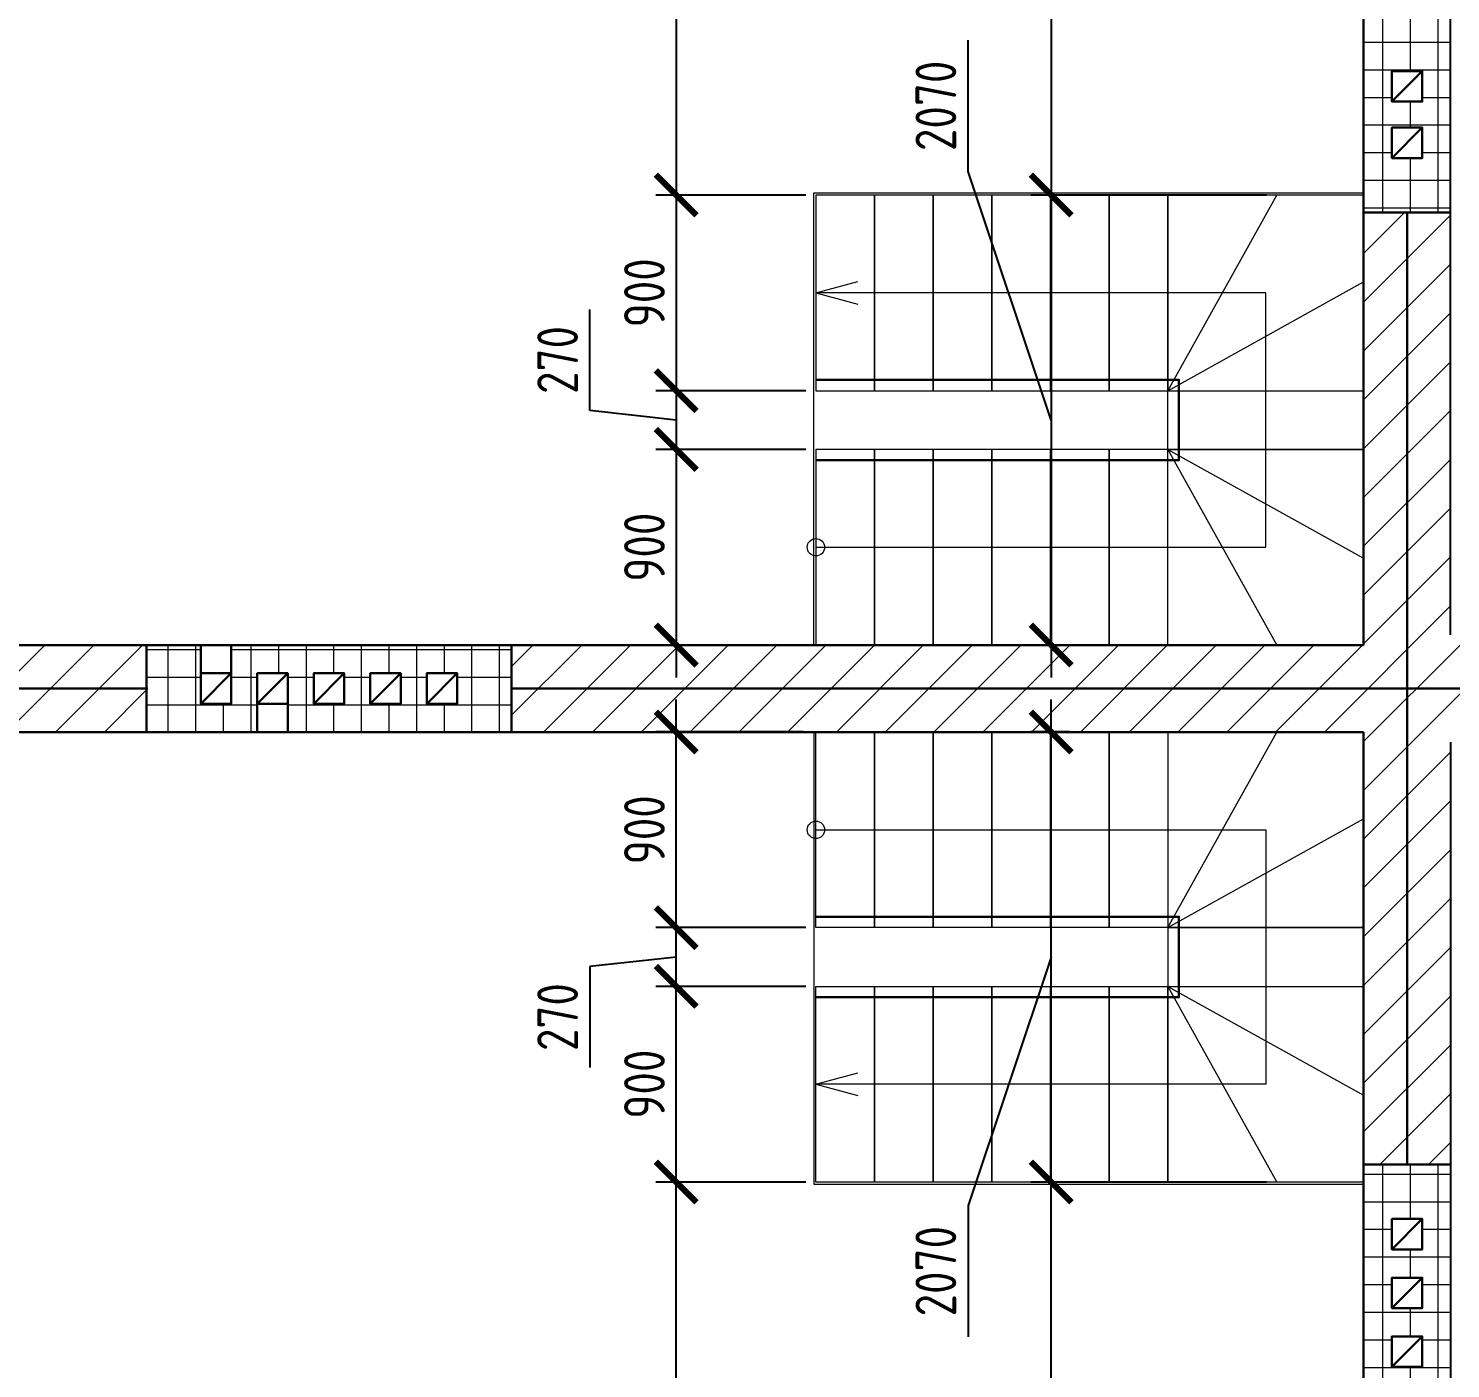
# Model space of a CAD drawing. Header units: millimetres. Extents: x -56498 to 234605, y -296269 to -29969.
# Drawn here: x 163240 to 169782, y -43613 to -37449 of the extents above; entities that cross this region are included whole.
import ezdxf

# ---------------------------------------------------------------- set-up
doc = ezdxf.new("R2010")
doc.units = ezdxf.units.MM
doc.header["$LTSCALE"] = 100
doc.header["$PDMODE"] = 35
for name, color, linetype, lineweight in [('0.3', 7, 'Continuous', 30), ('Розміри 0.09', 5, 'Continuous', 9), ('Тонкі 0.18', 142, 'Continuous', 18), ('Штрихування 0.09', 253, 'Continuous', 9)]:
    doc.layers.add(name, color=color, linetype=linetype, lineweight=lineweight)
doc.styles.add('GOST 2.304', font='CS_Gost2304.shx')
doc.dimstyles.new('SPDS', dxfattribs={"dimscale": 100, "dimtxt": 2.5, "dimasz": 2.5, "dimexe": 1.25, "dimexo": 0.625, "dimtad": 1, "dimrnd": 0.001, "dimtxsty": 'GOST 2.304', "dimblk": 'ARCHTICK', "dimcen": 2.5, "dimdle": 2, "dimadec": 0, "dimazin": 2, "dimtfac": 0.75, "dimtmove": 1, "dimatfit": 3, "dimfxl": 0, "dimtolj": 1, "dimarcsym": 0})
pattern_1 = [(45, (84000, 118824.92), (-112.2532, 112.2532), [])]
pattern_2 = [(0, (84000, 118824.92), (0, 127), []), (90, (84000, 118824.92), (-127, 8e-15), [])]

# ---------------------------------------------------------------- blocks, each defined once
blk = doc.blocks.new('A$C6F060024')
at = {"layer": '0.3'}
for points in [[(70, 2840), (70, 2700), (-70, 2700), (70, 2840), (-70, 2840), (-70, 2700)], [(70, 2580), (70, 2440), (-70, 2440), (70, 2580), (-70, 2580), (-70, 2440)], [(-5410, 70), (-5410, -70), (-5550, -70), (-5410, 70), (-5550, 70), (-5550, -70)], [(-5410, 70), (-5410, -70), (-5550, -70), (-5410, 70), (-5550, 70), (-5550, -70)], [(-5150, 70), (-5150, -70), (-5290, -70), (-5150, 70), (-5290, 70), (-5290, -70)], [(-5150, 70), (-5150, -70), (-5290, -70), (-5150, 70), (-5290, 70), (-5290, -70)], [(-4890, 70), (-4890, -70), (-5030, -70), (-4890, 70), (-5030, 70), (-5030, -70)], [(-4890, 70), (-4890, -70), (-5030, -70), (-4890, 70), (-5030, 70), (-5030, -70)], [(-4630, 70), (-4630, -70), (-4770, -70), (-4630, 70), (-4770, 70), (-4770, -70)], [(-4630, 70), (-4630, -70), (-4770, -70), (-4630, 70), (-4770, 70), (-4770, -70)], [(-4370, 70), (-4370, -70), (-4510, -70), (-4370, 70), (-4510, 70), (-4510, -70)], [(-4370, 70), (-4370, -70), (-4510, -70), (-4370, 70), (-4510, 70), (-4510, -70)], [(-70, -2580), (-70, -2440), (70, -2440), (-70, -2580), (70, -2580), (70, -2440)], [(-70, -2850), (-70, -2710), (70, -2710), (-70, -2850), (70, -2850), (70, -2710)], [(70, -2980), (70, -3120), (-70, -3120), (70, -2980), (-70, -2980), (-70, -3120)]]:
    blk.add_lwpolyline(points, dxfattribs=at)
blk = doc.blocks.new('_ArchTick')
at = {"color": 0, "linetype": 'ByBlock', "const_width": 0.15}
blk.add_lwpolyline([(-0.5, -0.5), (0.5, 0.5)], dxfattribs=at)
blk = doc.blocks.new('*D1375')
at = {"layer": 'Defpoints', "color": 0, "transparency": 16777216}
for p in [(169382.3, -36480.7), (160182.3, -40285.4), (169382.3, -40285.4)]:
    blk.add_point(p, dxfattribs=at)
at = {"layer": 'Розміри 0.09', "color": 0, "lineweight": -2, "transparency": 16777216}
for p, q in [((160182.3, -40238.6), (160182.3, -36387)), ((169382.3, -40238.6), (169382.3, -36387)), ((160032.3, -36480.7), (169532.3, -36480.7))]:
    blk.add_line(p, q, dxfattribs=at)
at = {"layer": 'Розміри 0.09', "color": 0, "lineweight": -2, "transparency": 16777216, "xscale": 187.5, "yscale": 187.5, "zscale": 187.5, "rotation": 180}
blk.add_blockref('_ArchTick', (160182.3, -36480.7), dxfattribs=at)
at = {"layer": 'Розміри 0.09', "color": 0, "lineweight": -2, "transparency": 16777216, "xscale": 187.5, "yscale": 187.5, "zscale": 187.5}
blk.add_blockref('_ArchTick', (169382.3, -36480.7), dxfattribs=at)
at = {"layer": 'Розміри 0.09', "color": 0, "transparency": 16777216, "insert": (164782.3, -36327.4), "char_height": 187.5, "attachment_point": 5, "style": 'GOST 2.304'}
blk.add_mtext('\\A1;9200', dxfattribs=at)
blk = doc.blocks.new('*D1377')
at = {"layer": 'Defpoints', "color": 0, "transparency": 16777216}
for p in [(169172.3, -33485.4), (167944.9, -38215.4), (168982.3, -38215.4)]:
    blk.add_point(p, dxfattribs=at)
at = {"layer": 'Розміри 0.09', "color": 0, "lineweight": -2, "transparency": 16777216}
for p, q in [((167944.9, -33335.4), (167944.9, -38365.4)), ((169125.4, -33485.4), (167851.2, -33485.4)), ((168935.4, -38215.4), (167851.2, -38215.4))]:
    blk.add_line(p, q, dxfattribs=at)
at = {"layer": 'Розміри 0.09', "color": 0, "lineweight": -2, "transparency": 16777216, "xscale": 187.5, "yscale": 187.5, "zscale": 187.5}
for p, rotation in [((167944.9, -33485.4), 90), ((167944.9, -38215.4), 270)]:
    blk.add_blockref('_ArchTick', p, dxfattribs=dict(at, rotation=rotation))
at = {"layer": 'Розміри 0.09', "color": 0, "transparency": 16777216, "insert": (167800.4, -35850.4), "char_height": 187.5, "attachment_point": 5, "rotation": 90, "style": 'GOST 2.304'}
blk.add_mtext('\\A1;4730', dxfattribs=at)
blk = doc.blocks.new('*D1378')
at = {"layer": 'Defpoints', "color": 0, "transparency": 16777216}
for p in [(166582.3, -34385.4), (166219.7, -38215.4), (166862.3, -38215.4)]:
    blk.add_point(p, dxfattribs=at)
at = {"layer": 'Розміри 0.09', "color": 0, "lineweight": -2, "transparency": 16777216}
for p, q in [((166219.7, -34235.4), (166219.7, -38365.4)), ((166535.4, -34385.4), (166125.9, -34385.4)), ((166815.4, -38215.4), (166125.9, -38215.4))]:
    blk.add_line(p, q, dxfattribs=at)
at = {"layer": 'Розміри 0.09', "color": 0, "lineweight": -2, "transparency": 16777216, "xscale": 187.5, "yscale": 187.5, "zscale": 187.5}
for p, rotation in [((166219.7, -34385.4), 90), ((166219.7, -38215.4), 270)]:
    blk.add_blockref('_ArchTick', p, dxfattribs=dict(at, rotation=rotation))
at = {"layer": 'Розміри 0.09', "color": 0, "transparency": 16777216, "insert": (166075.2, -37012), "char_height": 187.5, "attachment_point": 5, "rotation": 90, "style": 'GOST 2.304'}
blk.add_mtext('\\A1;3830', dxfattribs=at)
blk = doc.blocks.new('*D1358')
at = {"layer": 'Defpoints', "color": 0, "transparency": 16777216}
for p in [(166862.3, -38215.4), (166219.7, -39115.4), (166862.3, -39115.4)]:
    blk.add_point(p, dxfattribs=at)
at = {"layer": 'Розміри 0.09', "color": 0, "lineweight": -2, "transparency": 16777216}
for p, q in [((166219.7, -38065.4), (166219.7, -39265.4)), ((166815.4, -38215.4), (166125.9, -38215.4)), ((166815.4, -39115.4), (166125.9, -39115.4))]:
    blk.add_line(p, q, dxfattribs=at)
at = {"layer": 'Розміри 0.09', "color": 0, "lineweight": -2, "transparency": 16777216, "xscale": 187.5, "yscale": 187.5, "zscale": 187.5}
for p, rotation in [((166219.7, -38215.4), 90), ((166219.7, -39115.4), 270)]:
    blk.add_blockref('_ArchTick', p, dxfattribs=dict(at, rotation=rotation))
at = {"layer": 'Розміри 0.09', "color": 0, "transparency": 16777216, "insert": (166073.6, -38665.4), "char_height": 187.5, "attachment_point": 5, "rotation": 90, "style": 'GOST 2.304'}
blk.add_mtext('\\A1;900', dxfattribs=at)
blk = doc.blocks.new('*D1357')
at = {"layer": 'Defpoints', "color": 0, "transparency": 16777216}
for p in [(166862.3, -39115.4), (166219.7, -39385.4), (166862.3, -39385.4)]:
    blk.add_point(p, dxfattribs=at)
at = {"layer": 'Розміри 0.09', "color": 0, "lineweight": -2, "transparency": 16777216}
for p, q in [((165822, -39206.1), (165822, -38742.1)), ((166219.7, -38965.4), (166219.7, -39535.4)), ((166815.4, -39115.4), (166125.9, -39115.4)), ((166219.7, -39250.4), (165822, -39206.1)), ((166815.4, -39385.4), (166125.9, -39385.4))]:
    blk.add_line(p, q, dxfattribs=at)
at = {"layer": 'Розміри 0.09', "color": 0, "lineweight": -2, "transparency": 16777216, "xscale": 187.5, "yscale": 187.5, "zscale": 187.5}
for p, rotation in [((166219.7, -39115.4), 90), ((166219.7, -39385.4), 270)]:
    blk.add_blockref('_ArchTick', p, dxfattribs=dict(at, rotation=rotation))
at = {"layer": 'Розміри 0.09', "color": 0, "transparency": 16777216, "insert": (165674.1, -38974.1), "char_height": 187.5, "attachment_point": 5, "rotation": 90, "style": 'GOST 2.304'}
blk.add_mtext('\\A1;270', dxfattribs=at)
blk = doc.blocks.new('*D1356')
at = {"layer": 'Defpoints', "color": 0, "transparency": 16777216}
for p in [(166862.3, -39385.4), (166219.7, -40285.4), (166852.3, -40285.4)]:
    blk.add_point(p, dxfattribs=at)
at = {"layer": 'Розміри 0.09', "color": 0, "lineweight": -2, "transparency": 16777216}
for p, q in [((166219.7, -39235.4), (166219.7, -40435.4)), ((166815.4, -39385.4), (166125.9, -39385.4)), ((166805.4, -40285.4), (166125.9, -40285.4))]:
    blk.add_line(p, q, dxfattribs=at)
at = {"layer": 'Розміри 0.09', "color": 0, "lineweight": -2, "transparency": 16777216, "xscale": 187.5, "yscale": 187.5, "zscale": 187.5}
for p, rotation in [((166219.7, -39385.4), 90), ((166219.7, -40285.4), 270)]:
    blk.add_blockref('_ArchTick', p, dxfattribs=dict(at, rotation=rotation))
at = {"layer": 'Розміри 0.09', "color": 0, "transparency": 16777216, "insert": (166073.6, -39835.4), "char_height": 187.5, "attachment_point": 5, "rotation": 90, "style": 'GOST 2.304'}
blk.add_mtext('\\A1;900', dxfattribs=at)
blk = doc.blocks.new('*D1355')
at = {"layer": 'Defpoints', "color": 0, "transparency": 16777216}
for p in [(168982.3, -38215.4), (167944.9, -40285.4), (168077.3, -40285.4)]:
    blk.add_point(p, dxfattribs=at)
at = {"layer": 'Розміри 0.09', "color": 0, "lineweight": -2, "transparency": 16777216}
for p, q in [((167562.2, -38107.5), (167562.2, -37502.8)), ((167944.9, -38065.4), (167944.9, -40435.4)), ((167944.9, -39250.4), (167562.2, -38107.5)), ((168935.4, -38215.4), (167851.2, -38215.4)), ((168030.4, -40285.4), (167851.2, -40285.4))]:
    blk.add_line(p, q, dxfattribs=at)
at = {"layer": 'Розміри 0.09', "color": 0, "lineweight": -2, "transparency": 16777216, "xscale": 187.5, "yscale": 187.5, "zscale": 187.5}
for p, rotation in [((167944.9, -38215.4), 90), ((167944.9, -40285.4), 270)]:
    blk.add_blockref('_ArchTick', p, dxfattribs=dict(at, rotation=rotation))
at = {"layer": 'Розміри 0.09', "color": 0, "transparency": 16777216, "insert": (167414.3, -37805.2), "char_height": 187.5, "attachment_point": 5, "rotation": 90, "style": 'GOST 2.304'}
blk.add_mtext('\\A1;2070', dxfattribs=at)
blk = doc.blocks.new('*D1400')
at = {"layer": 'Defpoints', "color": 0, "transparency": 16777216}
for p in [(169382.3, -36480.7), (160182.3, -40285.4), (169382.3, -40285.4)]:
    blk.add_point(p, dxfattribs=at)
at = {"layer": 'Розміри 0.09', "color": 0, "lineweight": -2, "transparency": 16777216}
for p, q in [((160182.3, -40238.6), (160182.3, -36387)), ((169382.3, -40238.6), (169382.3, -36387)), ((160032.3, -36480.7), (169532.3, -36480.7))]:
    blk.add_line(p, q, dxfattribs=at)
at = {"layer": 'Розміри 0.09', "color": 0, "lineweight": -2, "transparency": 16777216, "xscale": 187.5, "yscale": 187.5, "zscale": 187.5, "rotation": 180}
blk.add_blockref('_ArchTick', (160182.3, -36480.7), dxfattribs=at)
at = {"layer": 'Розміри 0.09', "color": 0, "lineweight": -2, "transparency": 16777216, "xscale": 187.5, "yscale": 187.5, "zscale": 187.5}
blk.add_blockref('_ArchTick', (169382.3, -36480.7), dxfattribs=at)
at = {"layer": 'Розміри 0.09', "color": 0, "transparency": 16777216, "insert": (164782.3, -36327.4), "char_height": 187.5, "attachment_point": 5, "style": 'GOST 2.304'}
blk.add_mtext('\\A1;9200', dxfattribs=at)
blk = doc.blocks.new('*D1402')
at = {"layer": 'Defpoints', "color": 0, "transparency": 16777216}
for p in [(169172.3, -33485.4), (167944.9, -38215.4), (168982.3, -38215.4)]:
    blk.add_point(p, dxfattribs=at)
at = {"layer": 'Розміри 0.09', "color": 0, "lineweight": -2, "transparency": 16777216}
for p, q in [((167944.9, -33335.4), (167944.9, -38365.4)), ((169125.4, -33485.4), (167851.2, -33485.4)), ((168935.4, -38215.4), (167851.2, -38215.4))]:
    blk.add_line(p, q, dxfattribs=at)
at = {"layer": 'Розміри 0.09', "color": 0, "lineweight": -2, "transparency": 16777216, "xscale": 187.5, "yscale": 187.5, "zscale": 187.5}
for p, rotation in [((167944.9, -33485.4), 90), ((167944.9, -38215.4), 270)]:
    blk.add_blockref('_ArchTick', p, dxfattribs=dict(at, rotation=rotation))
at = {"layer": 'Розміри 0.09', "color": 0, "transparency": 16777216, "insert": (167800.4, -35850.4), "char_height": 187.5, "attachment_point": 5, "rotation": 90, "style": 'GOST 2.304'}
blk.add_mtext('\\A1;4730', dxfattribs=at)
blk = doc.blocks.new('*D1403')
at = {"layer": 'Defpoints', "color": 0, "transparency": 16777216}
for p in [(166582.3, -34385.4), (166219.7, -38215.4), (166862.3, -38215.4)]:
    blk.add_point(p, dxfattribs=at)
at = {"layer": 'Розміри 0.09', "color": 0, "lineweight": -2, "transparency": 16777216}
for p, q in [((166219.7, -34235.4), (166219.7, -38365.4)), ((166535.4, -34385.4), (166125.9, -34385.4)), ((166815.4, -38215.4), (166125.9, -38215.4))]:
    blk.add_line(p, q, dxfattribs=at)
at = {"layer": 'Розміри 0.09', "color": 0, "lineweight": -2, "transparency": 16777216, "xscale": 187.5, "yscale": 187.5, "zscale": 187.5}
for p, rotation in [((166219.7, -34385.4), 90), ((166219.7, -38215.4), 270)]:
    blk.add_blockref('_ArchTick', p, dxfattribs=dict(at, rotation=rotation))
at = {"layer": 'Розміри 0.09', "color": 0, "transparency": 16777216, "insert": (166075.2, -37012), "char_height": 187.5, "attachment_point": 5, "rotation": 90, "style": 'GOST 2.304'}
blk.add_mtext('\\A1;3830', dxfattribs=at)
blk = doc.blocks.new('*D1383')
at = {"layer": 'Defpoints', "color": 0, "transparency": 16777216}
for p in [(166862.3, -38215.4), (166219.7, -39115.4), (166862.3, -39115.4)]:
    blk.add_point(p, dxfattribs=at)
at = {"layer": 'Розміри 0.09', "color": 0, "lineweight": -2, "transparency": 16777216}
for p, q in [((166219.7, -38065.4), (166219.7, -39265.4)), ((166815.4, -38215.4), (166125.9, -38215.4)), ((166815.4, -39115.4), (166125.9, -39115.4))]:
    blk.add_line(p, q, dxfattribs=at)
at = {"layer": 'Розміри 0.09', "color": 0, "lineweight": -2, "transparency": 16777216, "xscale": 187.5, "yscale": 187.5, "zscale": 187.5}
for p, rotation in [((166219.7, -38215.4), 90), ((166219.7, -39115.4), 270)]:
    blk.add_blockref('_ArchTick', p, dxfattribs=dict(at, rotation=rotation))
at = {"layer": 'Розміри 0.09', "color": 0, "transparency": 16777216, "insert": (166073.6, -38665.4), "char_height": 187.5, "attachment_point": 5, "rotation": 90, "style": 'GOST 2.304'}
blk.add_mtext('\\A1;900', dxfattribs=at)
blk = doc.blocks.new('*D1382')
at = {"layer": 'Defpoints', "color": 0, "transparency": 16777216}
for p in [(166862.3, -39115.4), (166219.7, -39385.4), (166862.3, -39385.4)]:
    blk.add_point(p, dxfattribs=at)
at = {"layer": 'Розміри 0.09', "color": 0, "lineweight": -2, "transparency": 16777216}
for p, q in [((165822, -39206.1), (165822, -38742.1)), ((166219.7, -38965.4), (166219.7, -39535.4)), ((166815.4, -39115.4), (166125.9, -39115.4)), ((166219.7, -39250.4), (165822, -39206.1)), ((166815.4, -39385.4), (166125.9, -39385.4))]:
    blk.add_line(p, q, dxfattribs=at)
at = {"layer": 'Розміри 0.09', "color": 0, "lineweight": -2, "transparency": 16777216, "xscale": 187.5, "yscale": 187.5, "zscale": 187.5}
for p, rotation in [((166219.7, -39115.4), 90), ((166219.7, -39385.4), 270)]:
    blk.add_blockref('_ArchTick', p, dxfattribs=dict(at, rotation=rotation))
at = {"layer": 'Розміри 0.09', "color": 0, "transparency": 16777216, "insert": (165674.1, -38974.1), "char_height": 187.5, "attachment_point": 5, "rotation": 90, "style": 'GOST 2.304'}
blk.add_mtext('\\A1;270', dxfattribs=at)
blk = doc.blocks.new('*D1381')
at = {"layer": 'Defpoints', "color": 0, "transparency": 16777216}
for p in [(166862.3, -39385.4), (166219.7, -40285.4), (166852.3, -40285.4)]:
    blk.add_point(p, dxfattribs=at)
at = {"layer": 'Розміри 0.09', "color": 0, "lineweight": -2, "transparency": 16777216}
for p, q in [((166219.7, -39235.4), (166219.7, -40435.4)), ((166815.4, -39385.4), (166125.9, -39385.4)), ((166805.4, -40285.4), (166125.9, -40285.4))]:
    blk.add_line(p, q, dxfattribs=at)
at = {"layer": 'Розміри 0.09', "color": 0, "lineweight": -2, "transparency": 16777216, "xscale": 187.5, "yscale": 187.5, "zscale": 187.5}
for p, rotation in [((166219.7, -39385.4), 90), ((166219.7, -40285.4), 270)]:
    blk.add_blockref('_ArchTick', p, dxfattribs=dict(at, rotation=rotation))
at = {"layer": 'Розміри 0.09', "color": 0, "transparency": 16777216, "insert": (166073.6, -39835.4), "char_height": 187.5, "attachment_point": 5, "rotation": 90, "style": 'GOST 2.304'}
blk.add_mtext('\\A1;900', dxfattribs=at)
blk = doc.blocks.new('*D1380')
at = {"layer": 'Defpoints', "color": 0, "transparency": 16777216}
for p in [(168982.3, -38215.4), (167944.9, -40285.4), (168077.3, -40285.4)]:
    blk.add_point(p, dxfattribs=at)
at = {"layer": 'Розміри 0.09', "color": 0, "lineweight": -2, "transparency": 16777216}
for p, q in [((167562.2, -38107.5), (167562.2, -37502.8)), ((167944.9, -38065.4), (167944.9, -40435.4)), ((167944.9, -39250.4), (167562.2, -38107.5)), ((168935.4, -38215.4), (167851.2, -38215.4)), ((168030.4, -40285.4), (167851.2, -40285.4))]:
    blk.add_line(p, q, dxfattribs=at)
at = {"layer": 'Розміри 0.09', "color": 0, "lineweight": -2, "transparency": 16777216, "xscale": 187.5, "yscale": 187.5, "zscale": 187.5}
for p, rotation in [((167944.9, -38215.4), 90), ((167944.9, -40285.4), 270)]:
    blk.add_blockref('_ArchTick', p, dxfattribs=dict(at, rotation=rotation))
at = {"layer": 'Розміри 0.09', "color": 0, "transparency": 16777216, "insert": (167414.3, -37805.2), "char_height": 187.5, "attachment_point": 5, "rotation": 90, "style": 'GOST 2.304'}
blk.add_mtext('\\A1;2070', dxfattribs=at)
blk = doc.blocks.new('*D1422')
at = {"layer": 'Defpoints', "color": 0, "transparency": 16777216}
for p in [(169782.3, -40685.4), (178982.3, -40685.4), (169782.3, -44490.2)]:
    blk.add_point(p, dxfattribs=at)
at = {"layer": 'Розміри 0.09', "color": 0, "lineweight": -2, "transparency": 16777216}
for p, q in [((169782.3, -40732.3), (169782.3, -44583.9)), ((178982.3, -40732.3), (178982.3, -44583.9)), ((179132.3, -44490.2), (169632.3, -44490.2))]:
    blk.add_line(p, q, dxfattribs=at)
at = {"layer": 'Розміри 0.09', "color": 0, "lineweight": -2, "transparency": 16777216, "xscale": 187.5, "yscale": 187.5, "zscale": 187.5, "rotation": 180}
blk.add_blockref('_ArchTick', (169782.3, -44490.2), dxfattribs=at)
at = {"layer": 'Розміри 0.09', "color": 0, "lineweight": -2, "transparency": 16777216, "xscale": 187.5, "yscale": 187.5, "zscale": 187.5}
blk.add_blockref('_ArchTick', (178982.3, -44490.2), dxfattribs=at)
at = {"layer": 'Розміри 0.09', "color": 0, "transparency": 16777216, "insert": (174382.3, -44336.8), "char_height": 187.5, "attachment_point": 5, "style": 'GOST 2.304'}
blk.add_mtext('\\A1;9200', dxfattribs=at)
blk = doc.blocks.new('*D1447')
at = {"layer": 'Defpoints', "color": 0, "transparency": 16777216}
for p in [(160182.3, -40685.4), (169382.3, -40685.4), (169382.3, -44490.2)]:
    blk.add_point(p, dxfattribs=at)
at = {"layer": 'Розміри 0.09', "color": 0, "lineweight": -2, "transparency": 16777216}
for p, q in [((160182.3, -40732.3), (160182.3, -44583.9)), ((169382.3, -40732.3), (169382.3, -44583.9)), ((160032.3, -44490.2), (169532.3, -44490.2))]:
    blk.add_line(p, q, dxfattribs=at)
at = {"layer": 'Розміри 0.09', "color": 0, "lineweight": -2, "transparency": 16777216, "xscale": 187.5, "yscale": 187.5, "zscale": 187.5}
for p, rotation in [((160182.3, -44490.2), 179.9999999789872), ((169382.3, -44490.2), 359.9999999789872)]:
    blk.add_blockref('_ArchTick', p, dxfattribs=dict(at, rotation=rotation))
at = {"layer": 'Розміри 0.09', "color": 0, "transparency": 16777216, "insert": (164782.3, -44336.8), "char_height": 187.5, "attachment_point": 5, "rotation": 360, "style": 'GOST 2.304'}
blk.add_mtext('\\A1;9200', dxfattribs=at)
blk = doc.blocks.new('*D1449')
at = {"layer": 'Defpoints', "color": 0, "transparency": 16777216}
for p in [(167944.9, -42755.4), (168982.3, -42755.4), (169172.3, -47485.4)]:
    blk.add_point(p, dxfattribs=at)
at = {"layer": 'Розміри 0.09', "color": 0, "lineweight": -2, "transparency": 16777216}
for p, q in [((167944.9, -47635.4), (167944.9, -42605.4)), ((168935.4, -42755.4), (167851.2, -42755.4)), ((169125.4, -47485.4), (167851.2, -47485.4))]:
    blk.add_line(p, q, dxfattribs=at)
at = {"layer": 'Розміри 0.09', "color": 0, "lineweight": -2, "transparency": 16777216, "xscale": 187.5, "yscale": 187.5, "zscale": 187.5}
for p, rotation in [((167944.9, -42755.4), 89.99999997898722), ((167944.9, -47485.4), 269.9999999789873)]:
    blk.add_blockref('_ArchTick', p, dxfattribs=dict(at, rotation=rotation))
at = {"layer": 'Розміри 0.09', "color": 0, "transparency": 16777216, "insert": (167800.4, -45120.4), "char_height": 187.5, "attachment_point": 5, "rotation": 90, "style": 'GOST 2.304'}
blk.add_mtext('\\A1;4730', dxfattribs=at)
blk = doc.blocks.new('*D1450')
at = {"layer": 'Defpoints', "color": 0, "transparency": 16777216}
for p in [(166219.7, -42755.4), (166862.3, -42755.4), (166582.3, -46585.4)]:
    blk.add_point(p, dxfattribs=at)
at = {"layer": 'Розміри 0.09', "color": 0, "lineweight": -2, "transparency": 16777216}
for p, q in [((166219.7, -46735.4), (166219.7, -42605.4)), ((166815.4, -42755.4), (166125.9, -42755.4)), ((166535.4, -46585.4), (166125.9, -46585.4))]:
    blk.add_line(p, q, dxfattribs=at)
at = {"layer": 'Розміри 0.09', "color": 0, "lineweight": -2, "transparency": 16777216, "xscale": 187.5, "yscale": 187.5, "zscale": 187.5}
for p, rotation in [((166219.7, -42755.4), 89.99999997898722), ((166219.7, -46585.4), 269.9999999789873)]:
    blk.add_blockref('_ArchTick', p, dxfattribs=dict(at, rotation=rotation))
at = {"layer": 'Розміри 0.09', "color": 0, "transparency": 16777216, "insert": (166075.2, -43958.8), "char_height": 187.5, "attachment_point": 5, "rotation": 90, "style": 'GOST 2.304'}
blk.add_mtext('\\A1;3830', dxfattribs=at)
blk = doc.blocks.new('*D1451')
at = {"layer": 'Defpoints', "color": 0, "transparency": 16777216}
for p in [(166219.7, -41855.4), (166862.3, -41855.4), (166862.3, -42755.4)]:
    blk.add_point(p, dxfattribs=at)
at = {"layer": 'Розміри 0.09', "color": 0, "lineweight": -2, "transparency": 16777216}
for p, q in [((166219.7, -42905.4), (166219.7, -41705.4)), ((166815.4, -41855.4), (166125.9, -41855.4)), ((166815.4, -42755.4), (166125.9, -42755.4))]:
    blk.add_line(p, q, dxfattribs=at)
at = {"layer": 'Розміри 0.09', "color": 0, "lineweight": -2, "transparency": 16777216, "xscale": 187.5, "yscale": 187.5, "zscale": 187.5}
for p, rotation in [((166219.7, -41855.4), 89.99999997898722), ((166219.7, -42755.4), 269.9999999789873)]:
    blk.add_blockref('_ArchTick', p, dxfattribs=dict(at, rotation=rotation))
at = {"layer": 'Розміри 0.09', "color": 0, "transparency": 16777216, "insert": (166073.6, -42305.4), "char_height": 187.5, "attachment_point": 5, "rotation": 90, "style": 'GOST 2.304'}
blk.add_mtext('\\A1;900', dxfattribs=at)
blk = doc.blocks.new('*D1452')
at = {"layer": 'Defpoints', "color": 0, "transparency": 16777216}
for p in [(166219.7, -41585.4), (166862.3, -41585.4), (166862.3, -41855.4)]:
    blk.add_point(p, dxfattribs=at)
at = {"layer": 'Розміри 0.09', "color": 0, "lineweight": -2, "transparency": 16777216}
for p, q in [((166219.7, -42005.4), (166219.7, -41435.4)), ((166815.4, -41585.4), (166125.9, -41585.4)), ((166219.7, -41720.4), (165822, -41764.7)), ((165822, -41764.7), (165822, -42228.8)), ((166815.4, -41855.4), (166125.9, -41855.4))]:
    blk.add_line(p, q, dxfattribs=at)
at = {"layer": 'Розміри 0.09', "color": 0, "lineweight": -2, "transparency": 16777216, "xscale": 187.5, "yscale": 187.5, "zscale": 187.5}
for p, rotation in [((166219.7, -41585.4), 89.99999997898722), ((166219.7, -41855.4), 269.9999999789873)]:
    blk.add_blockref('_ArchTick', p, dxfattribs=dict(at, rotation=rotation))
at = {"layer": 'Розміри 0.09', "color": 0, "transparency": 16777216, "insert": (165674.1, -41996.8), "char_height": 187.5, "attachment_point": 5, "rotation": 90, "style": 'GOST 2.304'}
blk.add_mtext('\\A1;270', dxfattribs=at)
blk = doc.blocks.new('*D1453')
at = {"layer": 'Defpoints', "color": 0, "transparency": 16777216}
for p in [(166219.7, -40685.4), (166852.3, -40685.4), (166862.3, -41585.4)]:
    blk.add_point(p, dxfattribs=at)
at = {"layer": 'Розміри 0.09', "color": 0, "lineweight": -2, "transparency": 16777216}
for p, q in [((166219.7, -41735.4), (166219.7, -40535.4)), ((166805.4, -40685.4), (166125.9, -40685.4)), ((166815.4, -41585.4), (166125.9, -41585.4))]:
    blk.add_line(p, q, dxfattribs=at)
at = {"layer": 'Розміри 0.09', "color": 0, "lineweight": -2, "transparency": 16777216, "xscale": 187.5, "yscale": 187.5, "zscale": 187.5}
for p, rotation in [((166219.7, -40685.4), 89.99999997898722), ((166219.7, -41585.4), 269.9999999789873)]:
    blk.add_blockref('_ArchTick', p, dxfattribs=dict(at, rotation=rotation))
at = {"layer": 'Розміри 0.09', "color": 0, "transparency": 16777216, "insert": (166073.6, -41135.4), "char_height": 187.5, "attachment_point": 5, "rotation": 90, "style": 'GOST 2.304'}
blk.add_mtext('\\A1;900', dxfattribs=at)
blk = doc.blocks.new('*D1454')
at = {"layer": 'Defpoints', "color": 0, "transparency": 16777216}
for p in [(167944.9, -40685.4), (168077.3, -40685.4), (168982.3, -42755.4)]:
    blk.add_point(p, dxfattribs=at)
at = {"layer": 'Розміри 0.09', "color": 0, "lineweight": -2, "transparency": 16777216}
for p, q in [((167944.9, -42905.4), (167944.9, -40535.4)), ((168030.4, -40685.4), (167851.2, -40685.4)), ((167944.9, -41720.4), (167562.2, -42863.4)), ((168935.4, -42755.4), (167851.2, -42755.4)), ((167562.2, -42863.4), (167562.2, -43468.1))]:
    blk.add_line(p, q, dxfattribs=at)
at = {"layer": 'Розміри 0.09', "color": 0, "lineweight": -2, "transparency": 16777216, "xscale": 187.5, "yscale": 187.5, "zscale": 187.5}
for p, rotation in [((167944.9, -40685.4), 89.99999997898722), ((167944.9, -42755.4), 269.9999999789873)]:
    blk.add_blockref('_ArchTick', p, dxfattribs=dict(at, rotation=rotation))
at = {"layer": 'Розміри 0.09', "color": 0, "transparency": 16777216, "insert": (167414.3, -43165.7), "char_height": 187.5, "attachment_point": 5, "rotation": 90, "style": 'GOST 2.304'}
blk.add_mtext('\\A1;2070', dxfattribs=at)
blk = doc.blocks.new('*D1462')
at = {"layer": 'Defpoints', "color": 0, "transparency": 16777216}
for p in [(169782.3, -36480.7), (169782.3, -40285.4), (178982.3, -40285.4)]:
    blk.add_point(p, dxfattribs=at)
at = {"layer": 'Розміри 0.09', "color": 0, "lineweight": -2, "transparency": 16777216}
for p, q in [((169782.3, -40238.6), (169782.3, -36387)), ((178982.3, -40238.6), (178982.3, -36387)), ((179132.3, -36480.7), (169632.3, -36480.7))]:
    blk.add_line(p, q, dxfattribs=at)
at = {"layer": 'Розміри 0.09', "color": 0, "lineweight": -2, "transparency": 16777216, "xscale": 187.5, "yscale": 187.5, "zscale": 187.5, "rotation": 180}
blk.add_blockref('_ArchTick', (169782.3, -36480.7), dxfattribs=at)
at = {"layer": 'Розміри 0.09', "color": 0, "lineweight": -2, "transparency": 16777216, "xscale": 187.5, "yscale": 187.5, "zscale": 187.5}
blk.add_blockref('_ArchTick', (178982.3, -36480.7), dxfattribs=at)
at = {"layer": 'Розміри 0.09', "color": 0, "transparency": 16777216, "insert": (174382.3, -36327.4), "char_height": 187.5, "attachment_point": 5, "style": 'GOST 2.304'}
blk.add_mtext('\\A1;9200', dxfattribs=at)
blk = doc.blocks.new('A$C5DFB3B93')
at = {"layer": 'Розміри 0.09'}
for base, p1, p2, picture, middle in [((-1637.369, 2270), (-410, 7000), (-600, 2270), '*D1402', (-1781.878, 4635)), ((-3362.602, 1370), (-2720, 2270), (-2720, 1370), '*D1383', (-3508.652, 1820)), ((-3362.602, 200), (-2720, 1100), (-2730, 200), '*D1381', (-3508.652, 650))]:
    dim = blk.add_linear_dim(base=base, p1=p1, p2=p2, angle=90, dimstyle='SPDS', override={"dimscale": 75, "dimlfac": 1, "dimtxsty": 'GOST 2.304', "dimblk1": 'ArchTick', "dimblk2": 'ArchTick', "dimsah": 1, "dimtolj": 1}, dxfattribs=at)
    dim.commit()
    dim.dimension.update_dxf_attribs({"geometry": picture, "text_midpoint": middle, "insert": (-169582.29, 40485.435)})
for base, p1, p2, picture, middle in [((-3362.602, 2270), (-3000, 6100), (-2720, 2270), '*D1403', (-3362.602, 3473.409)), ((-1637.369, 200), (-600, 2270), (-1505, 200), '*D1380', (-2020.063, 2424.806)), ((-3362.602, 1100), (-2720, 1370), (-2720, 1100), '*D1382', (-3760.32, 1326.185))]:
    dim = blk.add_linear_dim(base=base, p1=p1, p2=p2, angle=90, dimstyle='SPDS', override={"dimscale": 75, "dimlfac": 1, "dimtxsty": 'GOST 2.304', "dimblk1": 'ArchTick', "dimblk2": 'ArchTick', "dimsah": 1, "dimtolj": 1}, dxfattribs=at)
    dim.commit()
    dim.dimension.update_dxf_attribs({"geometry": picture, "text_midpoint": middle, "dimtype": 128, "insert": (-169582.29, 40485.435)})
dim = blk.add_linear_dim(base=(-200, 4004.721), p1=(-9400, 200), p2=(-200, 200), dimstyle='SPDS', override={"dimscale": 75, "dimlfac": 1, "dimtxsty": 'GOST 2.304', "dimblk1": 'ArchTick', "dimblk2": 'ArchTick', "dimsah": 1, "dimtolj": 1}, dxfattribs=at)
dim.commit()
dim.dimension.update_dxf_attribs({"geometry": '*D1400', "text_midpoint": (-4800, 4158.034), "insert": (-169582.29, 40485.435)})

msp = doc.modelspace()

# ---------------------------------------------------------------- hatches: boundary and pattern name
at = {"layer": 'Штрихування 0.09'}
h = msp.add_hatch(dxfattribs=at)
h.set_pattern_fill('NET', color=256, scale=40, style=0)
h.set_pattern_definition(pattern_2)
h.paths.add_polyline_path([(169782.29, -37395.435), (169382.29, -37395.435), (169382.29, -38295.435), (169782.29, -38295.435), (169782.29, -38215.435), (169782.29, -38205.435)])
h.paths.add_polyline_path([(169652.29, -37645.435), (169652.29, -37785.435), (169512.29, -37785.435), (169512.29, -37645.435)], flags=16)
h.paths.add_polyline_path([(169652.29, -37905.435), (169652.29, -38045.435), (169512.29, -38045.435), (169512.29, -37905.435)], flags=16)
h = msp.add_hatch(dxfattribs=at)
h.set_pattern_fill('ANSI31', color=256, scale=50, style=0)
h.set_pattern_definition(pattern_1)
h.paths.add_polyline_path([(178982.29, -40285.435), (177582.29, -40285.435), (177582.29, -40485.435), (178982.29, -40485.435)])
h.paths.add_polyline_path([(178982.29, -40485.435), (177582.29, -40485.435), (177582.29, -40685.435), (178982.29, -40685.435)])
h.paths.add_polyline_path([(169582.29, -38295.435), (169382.29, -38295.435), (169382.29, -39115.435), (169382.29, -39385.435), (169382.29, -40285.435), (168482.29, -40285.435), (168212.29, -40285.435), (167942.29, -40285.435), (167672.29, -40285.435), (167402.29, -40285.435), (167132.29, -40285.435), (166862.29, -40285.435), (166852.29, -40285.435), (165462.29, -40285.435), (165462.29, -40485.435), (169582.29, -40485.435)])
h.paths.add_polyline_path([(169582.29, -40485.435), (165462.29, -40485.435), (165462.29, -40685.435), (169382.29, -40685.435), (169382.29, -41585.435), (169382.29, -41855.435), (169382.29, -42675.405), (169582.29, -42675.405)])
h.paths.add_polyline_path([(175642.29, -40685.435), (175642.29, -40485.435), (169582.29, -40485.435), (169582.29, -42675.405), (169782.29, -42675.405), (169782.29, -40685.435)])
h.paths.add_polyline_path([(175902.29, -40415.435), (175892.29, -40415.435), (175892.29, -40485.435), (175902.29, -40485.435)])
h.paths.add_polyline_path([(175642.29, -40485.435), (175642.29, -40285.435), (169782.29, -40285.435), (169782.29, -38295.435), (169582.29, -38295.435), (169582.29, -40485.435)])
h = msp.add_hatch(dxfattribs=at)
h.set_pattern_fill('ANSI31', color=256, scale=50, style=0)
h.set_pattern_definition(pattern_1)
h.paths.add_polyline_path([(163782.29, -40285.435), (160182.29, -40285.435), (160182.29, -40485.435), (163782.29, -40485.435)])
h.paths.add_polyline_path([(163782.29, -40685.435), (163782.29, -40485.435), (160182.29, -40485.435), (160182.29, -40685.435)])
h.paths.add_polyline_path([(164032.29, -40555.435), (164042.29, -40555.435), (164042.29, -40485.435), (164032.29, -40485.435)])
h.paths.add_polyline_path([(164032.29, -40415.435), (164042.29, -40415.435), (164042.29, -40285.435), (164032.29, -40285.435)])
h = msp.add_hatch(dxfattribs=at)
h.set_pattern_fill('NET', color=256, scale=40, style=0)
h.set_pattern_definition(pattern_2)
h.paths.add_polyline_path([(165462.29, -40285.435), (164172.29, -40285.435), (164172.29, -40415.435), (164172.29, -40555.435), (164032.29, -40555.435), (164032.29, -40415.435), (164032.29, -40285.435), (163782.29, -40285.435), (163782.29, -40685.435), (164292.29, -40685.435), (164292.29, -40555.435), (164292.29, -40415.435), (164432.29, -40415.435), (164432.29, -40555.435), (164432.29, -40685.435), (165462.29, -40685.435)])
h.paths.add_polyline_path([(165212.29, -40555.435), (165072.29, -40555.435), (165072.29, -40415.435), (165212.29, -40415.435)], flags=16)
h.paths.add_polyline_path([(164952.29, -40555.435), (164812.29, -40555.435), (164812.29, -40415.435), (164952.29, -40415.435)], flags=16)
h.paths.add_polyline_path([(164692.29, -40555.435), (164552.29, -40555.435), (164552.29, -40415.435), (164692.29, -40415.435)], flags=16)
h = msp.add_hatch(dxfattribs=at)
h.set_pattern_fill('NET', color=256, scale=40, style=0)
h.set_pattern_definition(pattern_2)
h.paths.add_polyline_path([(169782.29, -42675.405), (169382.29, -42675.405), (169382.29, -42755.435), (169382.29, -42765.435), (169382.29, -44385.405), (169782.29, -44385.405)])
h.paths.add_polyline_path([(169652.29, -43335.405), (169512.29, -43335.405), (169512.29, -43195.405), (169652.29, -43195.405)], flags=16)
h.paths.add_polyline_path([(169652.29, -43465.405), (169652.29, -43605.405), (169512.29, -43605.405), (169512.29, -43465.405)], flags=16)
h.paths.add_polyline_path([(169652.29, -43065.405), (169512.29, -43065.405), (169512.29, -42925.405), (169652.29, -42925.405)], flags=16)
h.paths.add_polyline_path([(169652.29, -43725.405), (169652.29, -43865.405), (169512.29, -43865.405), (169512.29, -43725.405)], flags=16)
h.paths.add_polyline_path([(169652.29, -43995.405), (169652.29, -44135.405), (169512.29, -44135.405), (169512.29, -43995.405)], flags=16)

# ---------------------------------------------------------------- linework, layer by layer
at = {"layer": '0.3'}
for p, q in [((169382.29, -40285.435), (169382.29, -33485.435)), ((169382.29, -38295.435), (169782.29, -38295.435)), ((169582.29, -40485.435), (169582.29, -38295.435)), ((169382.29, -40285.435), (160182.29, -40285.435)), ((169382.29, -40285.435), (160182.29, -40285.435)), ((163782.29, -40285.435), (163782.29, -40685.435)), ((164032.29, -40285.435), (164032.29, -40415.435)), ((164172.29, -40285.435), (164172.29, -40415.435)), ((165462.29, -40285.435), (165462.29, -40685.435)), ((163788.961, -40485.435), (160182.29, -40485.435)), ((169582.29, -40485.435), (165462.29, -40485.435)), ((169582.29, -40485.435), (169582.29, -42675.405)), ((169582.29, -40485.435), (169582.29, -42675.405)), ((169582.29, -40485.435), (169582.29, -42675.405)), ((169582.29, -40485.435), (175642.29, -40485.435)), ((169582.29, -40485.435), (169582.29, -42675.405)), ((164292.29, -40555.435), (164292.29, -40685.435)), ((164432.29, -40555.435), (164432.29, -40685.435)), ((169382.29, -40685.435), (160182.29, -40685.435)), ((169382.29, -40685.435), (160182.29, -40685.435)), ((169382.29, -40685.435), (169382.29, -47485.435)), ((169382.29, -42675.405), (169782.29, -42675.405))]:
    msp.add_line(p, q, dxfattribs=at)
for points in [[(166862.29, -39435.435), (168532.29, -39435.435), (168532.29, -39065.435), (166862.29, -39065.435)], [(166862.29, -41535.435), (168532.29, -41535.435), (168532.29, -41905.435), (166862.29, -41905.435)]]:
    msp.add_lwpolyline(points, dxfattribs=at)
at = {"layer": 'Тонкі 0.18'}
for p, q in [((168482.29, -39115.435), (168982.29, -38215.435)), ((166862.29, -38665.435), (167055.476, -38613.671)), ((166862.29, -38665.435), (167055.476, -38717.199)), ((168482.29, -39115.435), (169382.29, -38615.435)), ((168482.29, -39385.435), (169382.29, -39885.435)), ((168482.29, -39385.435), (168982.29, -40285.435)), ((168482.29, -41585.435), (168982.29, -40685.435)), ((168482.29, -41585.435), (169382.29, -41085.435)), ((168482.29, -41855.435), (169382.29, -42355.435)), ((168482.29, -41855.435), (168982.29, -42755.435)), ((166862.29, -42305.435), (167055.476, -42253.671)), ((166862.29, -42305.435), (167055.476, -42357.199))]:
    msp.add_line(p, q, dxfattribs=at)
for points in [[(169382.29, -40285.435), (166852.29, -40285.435), (166852.29, -38205.435), (169382.29, -38205.435)], [(167132.29, -38215.435), (166862.29, -38215.435), (166862.29, -39115.435), (167132.29, -39115.435)], [(167402.29, -38215.435), (167132.29, -38215.435), (167132.29, -39115.435), (167402.29, -39115.435)], [(167672.29, -38215.435), (167402.29, -38215.435), (167402.29, -39115.435), (167672.29, -39115.435)], [(167942.29, -38215.435), (167672.29, -38215.435), (167672.29, -39115.435), (167942.29, -39115.435)], [(168212.29, -38215.435), (167942.29, -38215.435), (167942.29, -39115.435), (168212.29, -39115.435)], [(168482.29, -38215.435), (168212.29, -38215.435), (168212.29, -39115.435), (168482.29, -39115.435)], [(169382.29, -38215.435), (168482.29, -38215.435), (168482.29, -39115.435), (169382.29, -39115.435)], [(168482.29, -39385.435), (168482.29, -39115.435), (169382.29, -39115.435), (169382.29, -39385.435)], [(167132.29, -39385.435), (166862.29, -39385.435), (166862.29, -40285.435), (167132.29, -40285.435)], [(167402.29, -39385.435), (167132.29, -39385.435), (167132.29, -40285.435), (167402.29, -40285.435)], [(167672.29, -39385.435), (167402.29, -39385.435), (167402.29, -40285.435), (167672.29, -40285.435)], [(167942.29, -39385.435), (167672.29, -39385.435), (167672.29, -40285.435), (167942.29, -40285.435)], [(168212.29, -39385.435), (167942.29, -39385.435), (167942.29, -40285.435), (168212.29, -40285.435)], [(168482.29, -39385.435), (168212.29, -39385.435), (168212.29, -40285.435), (168482.29, -40285.435)], [(169382.29, -40285.435), (168482.29, -40285.435), (168482.29, -39385.435), (169382.29, -39385.435)], [(169382.29, -40685.435), (166852.29, -40685.435), (166852.29, -42765.435), (169382.29, -42765.435)], [(167132.29, -41585.435), (166862.29, -41585.435), (166862.29, -40685.435), (167132.29, -40685.435)], [(167402.29, -41585.435), (167132.29, -41585.435), (167132.29, -40685.435), (167402.29, -40685.435)], [(167672.29, -41585.435), (167402.29, -41585.435), (167402.29, -40685.435), (167672.29, -40685.435)], [(167942.29, -41585.435), (167672.29, -41585.435), (167672.29, -40685.435), (167942.29, -40685.435)], [(168212.29, -41585.435), (167942.29, -41585.435), (167942.29, -40685.435), (168212.29, -40685.435)], [(168482.29, -41585.435), (168212.29, -41585.435), (168212.29, -40685.435), (168482.29, -40685.435)], [(169382.29, -40685.435), (168482.29, -40685.435), (168482.29, -41585.435), (169382.29, -41585.435)], [(168482.29, -41585.435), (168482.29, -41855.435), (169382.29, -41855.435), (169382.29, -41585.435)], [(167132.29, -42755.435), (166862.29, -42755.435), (166862.29, -41855.435), (167132.29, -41855.435)], [(167402.29, -42755.435), (167132.29, -42755.435), (167132.29, -41855.435), (167402.29, -41855.435)], [(167672.29, -42755.435), (167402.29, -42755.435), (167402.29, -41855.435), (167672.29, -41855.435)], [(167942.29, -42755.435), (167672.29, -42755.435), (167672.29, -41855.435), (167942.29, -41855.435)], [(168212.29, -42755.435), (167942.29, -42755.435), (167942.29, -41855.435), (168212.29, -41855.435)], [(168482.29, -42755.435), (168212.29, -42755.435), (168212.29, -41855.435), (168482.29, -41855.435)], [(169382.29, -42755.435), (168482.29, -42755.435), (168482.29, -41855.435), (169382.29, -41855.435)]]:
    msp.add_lwpolyline(points, close=True, dxfattribs=at)
for points in [[(166862.29, -39835.435), (168932.29, -39835.435), (168932.29, -38665.435), (166862.29, -38665.435)], [(166862.29, -41135.435), (168932.29, -41135.435), (168932.29, -42305.435), (166862.29, -42305.435)]]:
    msp.add_lwpolyline(points, dxfattribs=at)
for centre in [(166862.29, -39835.435), (166862.29, -41135.435)]:
    msp.add_circle(centre, 40, dxfattribs=at)

# ---------------------------------------------------------------- block references
at = {"layer": '0.3'}
msp.add_blockref('A$C6F060024', (169582.29, -40485.435), dxfattribs=at)
at = {"layer": 'Тонкі 0.18', "ltscale": 0.75}
msp.add_blockref('A$C5DFB3B93', (169582.29, -40485.435), dxfattribs=at)

# ---------------------------------------------------------------- dimensions: what is measured, and where the dimension line sits
at = {"layer": 'Розміри 0.09'}
for base, p1, p2, angle, picture, middle in [((167944.921, -38215.435), (169172.291, -33485.435), (168982.29, -38215.435), 90, '*D1377', (167800.413, -35850.435)), ((169782.29, -36480.714), (178982.29, -40285.435), (169782.29, -40285.435), 180, '*D1462', (174382.29, -36327.402)), ((166219.689, -39115.435), (166862.29, -38215.435), (166862.29, -39115.435), 90, '*D1358', (166073.638, -38665.435)), ((166219.689, -40285.435), (166862.29, -39385.435), (166852.29, -40285.435), 90, '*D1356', (166073.638, -39835.435)), ((166219.689, -40685.435), (166862.29, -41585.435), (166852.29, -40685.435), 270, '*D1453', (166073.638, -41135.435)), ((169382.29, -44490.156), (160182.29, -40685.435), (169382.29, -40685.435), 360, '*D1447', (164782.29, -44336.844)), ((169782.29, -44490.156), (178982.29, -40685.435), (169782.29, -40685.435), 180, '*D1422', (174382.29, -44336.844)), ((166219.689, -41855.435), (166862.29, -42755.435), (166862.29, -41855.435), 270, '*D1451', (166073.638, -42305.435)), ((167944.921, -42755.435), (169172.291, -47485.435), (168982.29, -42755.435), 270, '*D1449', (167800.413, -45120.435))]:
    dim = msp.add_linear_dim(base=base, p1=p1, p2=p2, angle=angle, dimstyle='SPDS', override={"dimscale": 75, "dimlfac": 1, "dimtxsty": 'GOST 2.304', "dimblk1": 'ArchTick', "dimblk2": 'ArchTick', "dimsah": 1, "dimtolj": 1}, dxfattribs=at)
    dim.commit()
    dim.dimension.update_dxf_attribs({"geometry": picture, "text_midpoint": middle})
for base, p1, p2, angle, picture, middle in [((166219.689, -38215.435), (166582.29, -34385.435), (166862.29, -38215.435), 90, '*D1378', (166219.689, -37012.026)), ((167944.921, -40285.435), (168982.29, -38215.435), (168077.29, -40285.435), 90, '*D1355', (167562.228, -38060.63)), ((166219.689, -39385.435), (166862.29, -39115.435), (166862.29, -39385.435), 90, '*D1357', (165821.97, -39159.25)), ((167944.921, -40685.435), (168982.29, -42755.435), (168077.29, -40685.435), 270, '*D1454', (167562.228, -42910.241)), ((166219.689, -41585.435), (166862.29, -41855.435), (166862.29, -41585.435), 270, '*D1452', (165821.97, -41811.62)), ((166219.689, -42755.435), (166582.29, -46585.435), (166862.29, -42755.435), 270, '*D1450', (166219.689, -43958.844))]:
    dim = msp.add_linear_dim(base=base, p1=p1, p2=p2, angle=angle, dimstyle='SPDS', override={"dimscale": 75, "dimlfac": 1, "dimtxsty": 'GOST 2.304', "dimblk1": 'ArchTick', "dimblk2": 'ArchTick', "dimsah": 1, "dimtolj": 1}, dxfattribs=at)
    dim.commit()
    dim.dimension.update_dxf_attribs({"geometry": picture, "text_midpoint": middle, "dimtype": 160})
dim = msp.add_linear_dim(base=(169382.29, -36480.714), p1=(160182.29, -40285.435), p2=(169382.29, -40285.435), dimstyle='SPDS', override={"dimscale": 75, "dimlfac": 1, "dimtxsty": 'GOST 2.304', "dimblk1": 'ArchTick', "dimblk2": 'ArchTick', "dimsah": 1, "dimtolj": 1}, dxfattribs=at)
dim.commit()
dim.dimension.update_dxf_attribs({"geometry": '*D1375', "text_midpoint": (164782.29, -36327.402)})

doc.saveas('drawing.dxf')
